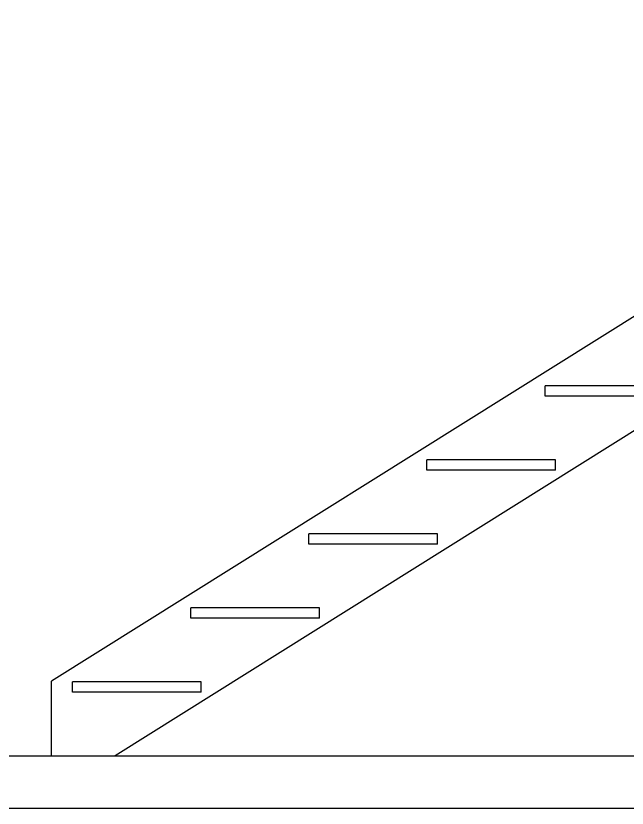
# Model space of a CAD drawing. Header units: millimetres. Extents: x -83614 to 248318, y 36678 to 90681.
# Drawn here: x 243323 to 244802, y 58788 to 60706 of the extents above; entities that cross this region are included whole.
import ezdxf

# ---------------------------------------------------------------- set-up
doc = ezdxf.new("R2010")
doc.units = ezdxf.units.MM
for name, color, linetype in [('LAYER11A', 11, 'Continuous'), ('LAYER131A', 131, 'Continuous'), ('Struc_Section_Steel', 11, 'Continuous')]:
    doc.layers.add(name, color=color, linetype=linetype)

msp = doc.modelspace()

# ---------------------------------------------------------------- linework, layer by layer
at = {"layer": 'LAYER11A'}
for p, q in [((240546.01225, 58915.27032), (247454.81225, 58915.27032)), ((240749.21225, 58788.27032), (247251.61225, 58788.27032))]:
    msp.add_line(p, q, dxfattribs=at)
at = {"layer": 'LAYER131A'}
for p, q in [((244603.66225, 59785.22032), (244603.66225, 59810.62032)), ((244317.91225, 59606.15032), (244317.91225, 59631.55032)), ((244629.06225, 59606.15032), (244629.06225, 59631.55032)), ((244032.16225, 59427.08032), (244032.16225, 59452.48032)), ((244343.31225, 59427.08032), (244343.31225, 59452.48032)), ((243746.41225, 59248.01032), (243746.41225, 59273.41032)), ((244057.56225, 59248.01032), (244057.56225, 59273.41032)), ((243460.66225, 59068.94032), (243460.66225, 59094.34032)), ((243771.81225, 59068.94032), (243771.81225, 59094.34032))]:
    msp.add_line(p, q, dxfattribs=at)
at = {"layer": 'LAYER131A', "ltscale": 10}
for p, q in [((244914.81225, 59810.62032), (244603.66225, 59810.62032)), ((244914.81225, 59785.22032), (244603.66225, 59785.22032)), ((244629.06225, 59631.55032), (244317.91225, 59631.55032)), ((244629.06225, 59606.15032), (244317.91225, 59606.15032)), ((244343.31225, 59452.48032), (244032.16225, 59452.48032)), ((244343.31225, 59427.08032), (244032.16225, 59427.08032)), ((244057.56225, 59273.41032), (243746.41225, 59273.41032)), ((244057.56225, 59248.01032), (243746.41225, 59248.01032)), ((243771.81225, 59094.34032), (243460.66225, 59094.34032)), ((243771.81225, 59068.94032), (243460.66225, 59068.94032))]:
    msp.add_line(p, q, dxfattribs=at)
at = {"layer": 'Struc_Section_Steel', "ltscale": 2}
for p, q in [((245980.08362, 60705.97032), (243409.86225, 59095.29826)), ((246114.96225, 60514.00438), (243563.79088, 58915.27032)), ((243409.86225, 58915.27032), (243409.86225, 59095.29826))]:
    msp.add_line(p, q, dxfattribs=at)

doc.saveas('drawing.dxf')
